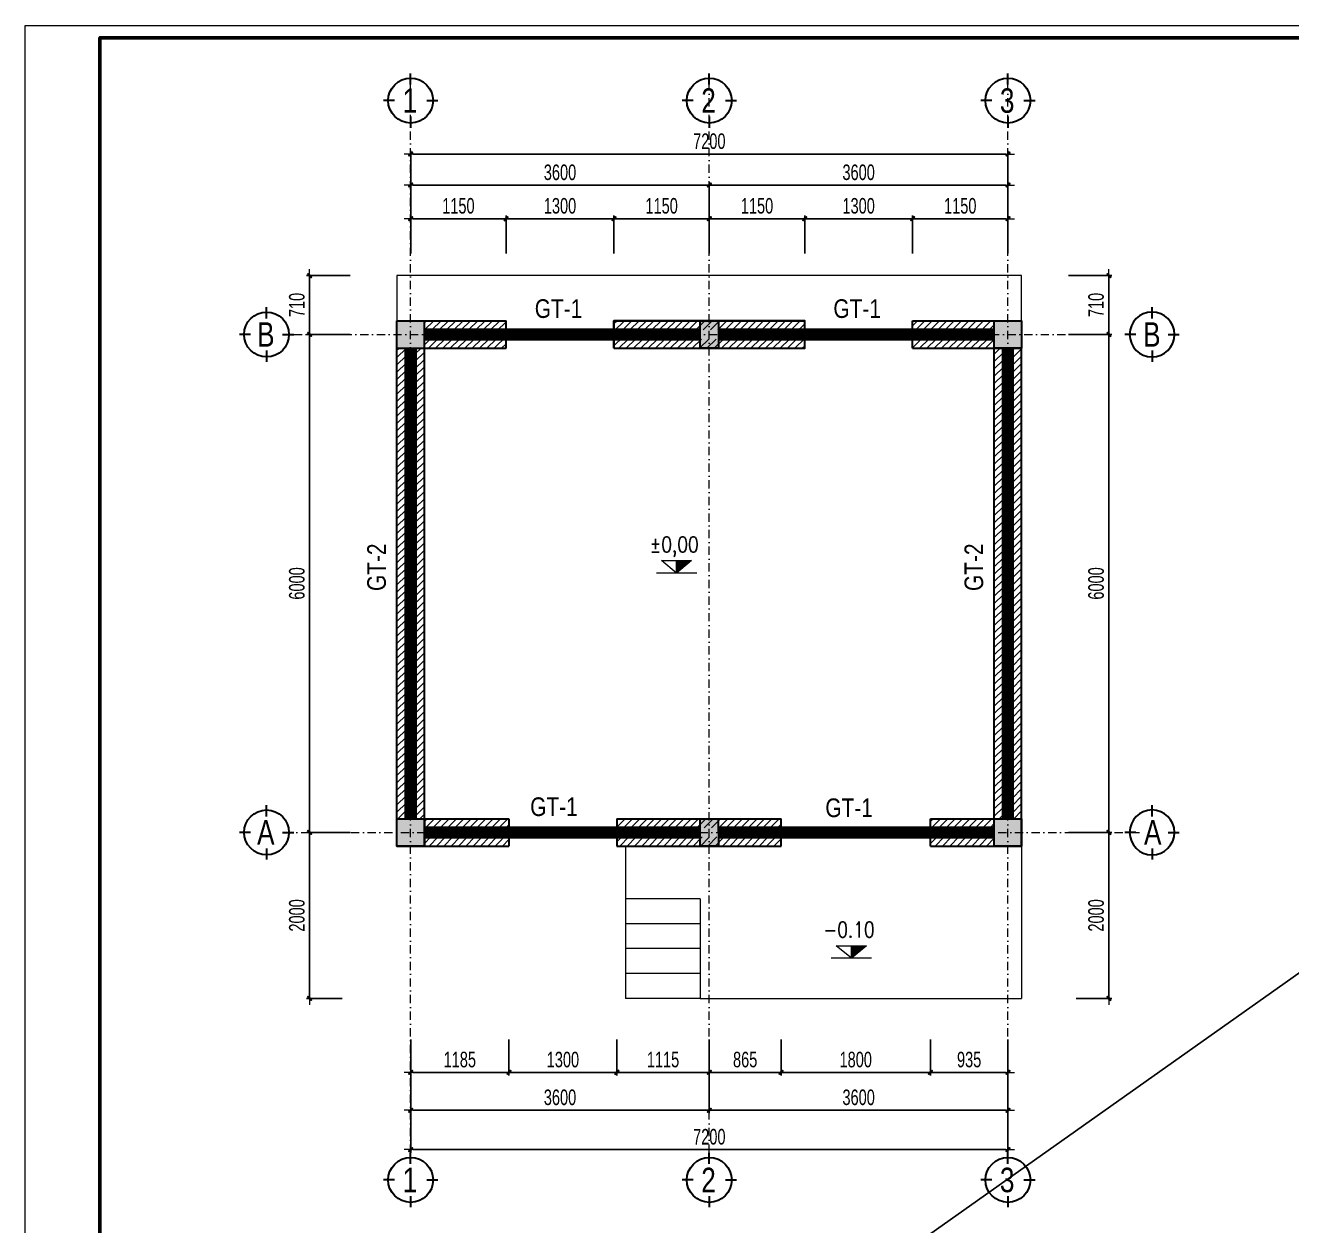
# Model space of a CAD drawing. Header units: millimetres. Extents: x -211129 to 461116, y -574633 to 115.
# Drawn here: x 238516 to 253782, y -546154 to -531691 of the extents above; entities that cross this region are included whole.
import ezdxf
from ezdxf.enums import TextEntityAlignment as Align

# ---------------------------------------------------------------- set-up
doc = ezdxf.new("R2010")
doc.units = ezdxf.units.MM
doc.header["$MEASUREMENT"] = 0
doc.header["$PDMODE"] = 32
doc.linetypes.add('DASHDOT', pattern=[1, 0.5, -0.25, 0, -0.25])
doc.layers.get('Defpoints').update_dxf_attribs({"color": 1})
for name, color, linetype, lineweight in [('Dim', 252, 'Continuous', 13), ('hatch1', 136, 'Continuous', 9), ('Khungten_LCDI', 7, 'Continuous', 5), ('LC Dim', 8, 'Continuous', 18), ('LC Hatch', 252, 'Continuous', 9), ('LC ISO', 153, 'Continuous', 13), ('LC Net dam 1', 30, 'Continuous', 30), ('LC Net thay', 63, 'Continuous', 25), ('LC Net truc', 79, 'DASHDOT', 13), ('LC Text1', 3, 'Continuous', 20), ('LC Text2', 7, 'Continuous', 25), ('thay1', 63, 'Continuous', 18)]:
    doc.layers.add(name, color=color, linetype=linetype, lineweight=lineweight)
doc.layers.add('KCS_LANH_TO', color=3, linetype='Continuous')
doc.layers.add('KCS_Plotter', color=11, linetype='Continuous', plot=False)
doc.styles.add('EG 1', font='VHAVANB.TTF')
doc.styles.add('HOATBIF', font='hoatbif.shx', dxfattribs={"width": 0.7})
doc.styles.add('Khungten', font='VHAVAN.TTF', dxfattribs={"width": 0.9, "height": 5000})
doc.styles.add('LC 1', font='VHAVANB.TTF')
doc.styles.add('T1', font='Vnsimli.shx', dxfattribs={"width": 0.8})
doc.styles.add('T2', font='VHARIAL.TTF', dxfattribs={"width": 0.8})
doc.styles.add('Tahoma', font='tahoma.ttf')
doc.styles.add('Title', font='VHBLACK.TTF', dxfattribs={"width": 0.8})
doc.dimstyles.new('1-110', dxfattribs={"dimscale": 110, "dimtxt": 2.5, "dimasz": 0.35, "dimexe": 0.5, "dimexo": 1, "dimgap": 0.8, "dimtad": 1, "dimdec": 0, "dimzin": 0, "dimdsep": 46, "dimtxsty": 'HOATBIF', "dimblk1": 'DOT', "dimblk2": 'DOT', "dimsah": 1, "dimcen": -1, "dimdle": 1, "dimclrd": 256, "dimclre": 256, "dimclrt": 4, "dimadec": 3, "dimazin": 2, "dimtfac": 0.333333, "dimtdec": 0, "dimtix": 1, "dimtmove": 2, "dimatfit": 3, "dimldrblk": 'DOT', "dimfxl": 1, "dimtvp": 0.833333, "dimtolj": 1, "dimtzin": 0, "dimarcsym": 0})

# ---------------------------------------------------------------- blocks, each defined once
blk = doc.blocks.new('lcdi fix')
at = {"layer": 'Defpoints', "lineweight": 0}
blk.add_lwpolyline([(-1200, -14850), (-1200, 14850), (40800, 14850), (40800, -14850)], close=True, dxfattribs=at)
at = {"layer": 'Khungten_LCDI', "color": 5, "lineweight": 60}
blk.add_lwpolyline([(0, -14650), (0, 14650), (40600, 14650), (40600, -14650)], close=True, dxfattribs=at)
at = {"color": 7, "style": 'Khungten', "width": 0.8}
for tag, p in [('REVISION', (39499, -10746)), ('NGAYHT', (39546, -11609))]:
    blk.add_attdef(tag, text='', height=200, dxfattribs=at).set_placement(p, align=Align.CENTER)
at = {"layer": 'LC Text1', "color": 3, "style": 'LC 1', "width": 1.834006}
for tag, p, p2 in [('TENBANVE1', (36913, -8886), (40339, -8886)), ('TENBANVE2', (36913, -9562), (40339, -9562))]:
    blk.add_attdef(tag, text='', height=250, dxfattribs=at).set_placement(p, p2, align=Align.FIT)
at = {"layer": 'LC Text1', "style": 'Title', "width": 0.7}
blk.add_attdef('SOBANVE', text='', height=250, dxfattribs=at).set_placement((39562, -13896), align=Align.CENTER)
blk = doc.blocks.new('DOT')
at = {"layer": 'LC Dim'}
blk.add_line((-3, 0), (3, 0), dxfattribs=at)
at = {"layer": 'LC Dim', "color": 4}
blk.add_line((-1, -1), (1, 1), dxfattribs=at)
blk.add_lwpolyline([(0.5, 1), (-1, -0.5), (-0.5, -1), (1, 0.5)], close=True, dxfattribs=at)
blk = doc.blocks.new('*D976')
at = {"layer": 'Defpoints', "color": 0, "transparency": 16777216}
for p in [(244312, -534021), (243162, -534515), (244312, -534515)]:
    blk.add_point(p, dxfattribs=at)
at = {"layer": 'Dim', "lineweight": -2, "transparency": 16777216}
for p, q in [((243162, -534440), (243162, -533983)), ((244312, -534440), (244312, -533983)), ((243188, -534021), (244285, -534021))]:
    blk.add_line(p, q, dxfattribs=at)
at = {"layer": 'Dim', "lineweight": -2, "transparency": 16777216, "xscale": 26.25, "yscale": 26.25, "zscale": 26.25, "rotation": 180}
blk.add_blockref('DOT', (243162, -534021), dxfattribs=at)
at = {"layer": 'Dim', "lineweight": -2, "transparency": 16777216, "xscale": 26.25, "yscale": 26.25, "zscale": 26.25}
blk.add_blockref('DOT', (244312, -534021), dxfattribs=at)
at = {"layer": 'Dim', "color": 4, "transparency": 16777216, "insert": (243737, -533867), "char_height": 187.5, "attachment_point": 5, "style": 'HOATBIF'}
blk.add_mtext('\\A1;1150', dxfattribs=at)
blk = doc.blocks.new('_Dot')
at = {"color": 0, "linetype": 'ByBlock', "lineweight": -2}
blk.add_line((-0.5, 0), (-1, 0), dxfattribs=at)
at = {"color": 0, "linetype": 'ByBlock', "const_width": 0.5}
blk.add_lwpolyline([(-0.25, 0, 1), (0.25, 0, 1)], format="xyb", close=True, dxfattribs=at)
blk = doc.blocks.new('*D977')
at = {"layer": 'Defpoints', "color": 0, "ltscale": 2, "transparency": 16777216}
for p in [(246762, -533616), (243162, -534515), (246762, -534515)]:
    blk.add_point(p, dxfattribs=at)
at = {"layer": 'Dim', "lineweight": -2, "ltscale": 2, "transparency": 16777216}
for p, q in [((243162, -534440), (243162, -533579)), ((243188, -533616), (246735, -533616)), ((246762, -534440), (246762, -533579))]:
    blk.add_line(p, q, dxfattribs=at)
at = {"layer": 'Dim', "lineweight": -2, "ltscale": 2, "transparency": 16777216, "xscale": 26.25, "yscale": 26.25, "zscale": 26.25, "rotation": 180}
blk.add_blockref('DOT', (243162, -533616), dxfattribs=at)
at = {"layer": 'Dim', "lineweight": -2, "ltscale": 2, "transparency": 16777216, "xscale": 26.25, "yscale": 26.25, "zscale": 26.25}
blk.add_blockref('DOT', (246762, -533616), dxfattribs=at)
at = {"layer": 'Dim', "color": 4, "ltscale": 2, "transparency": 16777216, "insert": (244962, -533463), "char_height": 187.5, "attachment_point": 5, "style": 'HOATBIF'}
blk.add_mtext('\\A1;3600', dxfattribs=at)
blk = doc.blocks.new('*D978')
at = {"layer": 'Defpoints', "color": 0, "ltscale": 2, "transparency": 16777216}
for p in [(250362, -533616), (246762, -534515), (250362, -534515)]:
    blk.add_point(p, dxfattribs=at)
at = {"layer": 'Dim', "lineweight": -2, "ltscale": 2, "transparency": 16777216}
for p, q in [((246762, -534440), (246762, -533579)), ((246788, -533616), (250335, -533616)), ((250362, -534440), (250362, -533579))]:
    blk.add_line(p, q, dxfattribs=at)
at = {"layer": 'Dim', "lineweight": -2, "ltscale": 2, "transparency": 16777216, "xscale": 26.25, "yscale": 26.25, "zscale": 26.25, "rotation": 180}
blk.add_blockref('DOT', (246762, -533616), dxfattribs=at)
at = {"layer": 'Dim', "lineweight": -2, "ltscale": 2, "transparency": 16777216, "xscale": 26.25, "yscale": 26.25, "zscale": 26.25}
blk.add_blockref('DOT', (250362, -533616), dxfattribs=at)
at = {"layer": 'Dim', "color": 4, "ltscale": 2, "transparency": 16777216, "insert": (248562, -533463), "char_height": 187.5, "attachment_point": 5, "style": 'HOATBIF'}
blk.add_mtext('\\A1;3600', dxfattribs=at)
blk = doc.blocks.new('*D979')
at = {"layer": 'Defpoints', "color": 0, "ltscale": 2, "transparency": 16777216}
for p in [(250362, -533242), (243162, -534515), (250362, -534515)]:
    blk.add_point(p, dxfattribs=at)
at = {"layer": 'Dim', "lineweight": -2, "ltscale": 2, "transparency": 16777216}
for p, q in [((243162, -534440), (243162, -533204)), ((243188, -533242), (250335, -533242)), ((250362, -534440), (250362, -533204))]:
    blk.add_line(p, q, dxfattribs=at)
at = {"layer": 'Dim', "lineweight": -2, "ltscale": 2, "transparency": 16777216, "xscale": 26.25, "yscale": 26.25, "zscale": 26.25, "rotation": 180}
blk.add_blockref('DOT', (243162, -533242), dxfattribs=at)
at = {"layer": 'Dim', "lineweight": -2, "ltscale": 2, "transparency": 16777216, "xscale": 26.25, "yscale": 26.25, "zscale": 26.25}
blk.add_blockref('DOT', (250362, -533242), dxfattribs=at)
at = {"layer": 'Dim', "color": 4, "ltscale": 2, "transparency": 16777216, "insert": (246762, -533088), "char_height": 187.5, "attachment_point": 5, "style": 'HOATBIF'}
blk.add_mtext('\\A1;7200', dxfattribs=at)
blk = doc.blocks.new('KyHieu TrucDinhVi')
at = {"color": 7, "lineweight": 30}
for p, q in [((0, 2.36), (0, 4)), ((-2.36, 0), (-4, 0)), ((2.36, 0), (4, 0)), ((0, -2.36), (0, -4))]:
    blk.add_line(p, q, dxfattribs=at)
blk.add_circle((0, 0), 3.3, dxfattribs=at)
at = {"ltscale": 20, "style": 'Tahoma'}
blk.add_attdef('AA', text='', height=3, dxfattribs=at).set_placement((0, 0), align=Align.MIDDLE_CENTER)
blk = doc.blocks.new('*D980')
at = {"layer": 'Defpoints', "color": 0, "ltscale": 2, "transparency": 16777216}
for p in [(245612, -534021), (244312, -534515), (245612, -534515)]:
    blk.add_point(p, dxfattribs=at)
at = {"layer": 'Dim', "lineweight": -2, "ltscale": 2, "transparency": 16777216}
for p, q in [((244312, -534440), (244312, -533983)), ((245612, -534440), (245612, -533983)), ((244338, -534021), (245585, -534021))]:
    blk.add_line(p, q, dxfattribs=at)
at = {"layer": 'Dim', "lineweight": -2, "ltscale": 2, "transparency": 16777216, "xscale": 26.25, "yscale": 26.25, "zscale": 26.25, "rotation": 180}
blk.add_blockref('DOT', (244312, -534021), dxfattribs=at)
at = {"layer": 'Dim', "lineweight": -2, "ltscale": 2, "transparency": 16777216, "xscale": 26.25, "yscale": 26.25, "zscale": 26.25}
blk.add_blockref('DOT', (245612, -534021), dxfattribs=at)
at = {"layer": 'Dim', "color": 4, "ltscale": 2, "transparency": 16777216, "insert": (244962, -533867), "char_height": 187.5, "attachment_point": 5, "style": 'HOATBIF'}
blk.add_mtext('\\A1;1300', dxfattribs=at)
blk = doc.blocks.new('*D981')
at = {"layer": 'Defpoints', "color": 0, "ltscale": 2, "transparency": 16777216}
for p in [(246762, -534021), (245612, -534515), (246762, -534515)]:
    blk.add_point(p, dxfattribs=at)
at = {"layer": 'Dim', "lineweight": -2, "ltscale": 2, "transparency": 16777216}
for p, q in [((245612, -534440), (245612, -533983)), ((246762, -534440), (246762, -533983)), ((245638, -534021), (246735, -534021))]:
    blk.add_line(p, q, dxfattribs=at)
at = {"layer": 'Dim', "lineweight": -2, "ltscale": 2, "transparency": 16777216, "xscale": 26.25, "yscale": 26.25, "zscale": 26.25, "rotation": 180}
blk.add_blockref('DOT', (245612, -534021), dxfattribs=at)
at = {"layer": 'Dim', "lineweight": -2, "ltscale": 2, "transparency": 16777216, "xscale": 26.25, "yscale": 26.25, "zscale": 26.25}
blk.add_blockref('DOT', (246762, -534021), dxfattribs=at)
at = {"layer": 'Dim', "color": 4, "ltscale": 2, "transparency": 16777216, "insert": (246187, -533867), "char_height": 187.5, "attachment_point": 5, "style": 'HOATBIF'}
blk.add_mtext('\\A1;1150', dxfattribs=at)
blk = doc.blocks.new('*D982')
at = {"layer": 'Defpoints', "color": 0, "ltscale": 2, "transparency": 16777216}
for p in [(247912, -534021), (246762, -534515), (247912, -534515)]:
    blk.add_point(p, dxfattribs=at)
at = {"layer": 'Dim', "lineweight": -2, "ltscale": 2, "transparency": 16777216}
for p, q in [((246762, -534440), (246762, -533983)), ((247912, -534440), (247912, -533983)), ((246788, -534021), (247885, -534021))]:
    blk.add_line(p, q, dxfattribs=at)
at = {"layer": 'Dim', "lineweight": -2, "ltscale": 2, "transparency": 16777216, "xscale": 26.25, "yscale": 26.25, "zscale": 26.25, "rotation": 180}
blk.add_blockref('DOT', (246762, -534021), dxfattribs=at)
at = {"layer": 'Dim', "lineweight": -2, "ltscale": 2, "transparency": 16777216, "xscale": 26.25, "yscale": 26.25, "zscale": 26.25}
blk.add_blockref('DOT', (247912, -534021), dxfattribs=at)
at = {"layer": 'Dim', "color": 4, "ltscale": 2, "transparency": 16777216, "insert": (247337, -533867), "char_height": 187.5, "attachment_point": 5, "style": 'HOATBIF'}
blk.add_mtext('\\A1;1150', dxfattribs=at)
blk = doc.blocks.new('*D983')
at = {"layer": 'Defpoints', "color": 0, "ltscale": 2, "transparency": 16777216}
for p in [(249212, -534021), (247912, -534515), (249212, -534515)]:
    blk.add_point(p, dxfattribs=at)
at = {"layer": 'Dim', "lineweight": -2, "ltscale": 2, "transparency": 16777216}
for p, q in [((247912, -534440), (247912, -533983)), ((249212, -534440), (249212, -533983)), ((247938, -534021), (249185, -534021))]:
    blk.add_line(p, q, dxfattribs=at)
at = {"layer": 'Dim', "lineweight": -2, "ltscale": 2, "transparency": 16777216, "xscale": 26.25, "yscale": 26.25, "zscale": 26.25, "rotation": 180}
blk.add_blockref('DOT', (247912, -534021), dxfattribs=at)
at = {"layer": 'Dim', "lineweight": -2, "ltscale": 2, "transparency": 16777216, "xscale": 26.25, "yscale": 26.25, "zscale": 26.25}
blk.add_blockref('DOT', (249212, -534021), dxfattribs=at)
at = {"layer": 'Dim', "color": 4, "ltscale": 2, "transparency": 16777216, "insert": (248562, -533867), "char_height": 187.5, "attachment_point": 5, "style": 'HOATBIF'}
blk.add_mtext('\\A1;1300', dxfattribs=at)
blk = doc.blocks.new('*D984')
at = {"layer": 'Defpoints', "color": 0, "ltscale": 2, "transparency": 16777216}
for p in [(250362, -534021), (249212, -534515), (250362, -534515)]:
    blk.add_point(p, dxfattribs=at)
at = {"layer": 'Dim', "lineweight": -2, "ltscale": 2, "transparency": 16777216}
for p, q in [((249212, -534440), (249212, -533983)), ((250362, -534440), (250362, -533983)), ((249238, -534021), (250335, -534021))]:
    blk.add_line(p, q, dxfattribs=at)
at = {"layer": 'Dim', "lineweight": -2, "ltscale": 2, "transparency": 16777216, "xscale": 26.25, "yscale": 26.25, "zscale": 26.25, "rotation": 180}
blk.add_blockref('DOT', (249212, -534021), dxfattribs=at)
at = {"layer": 'Dim', "lineweight": -2, "ltscale": 2, "transparency": 16777216, "xscale": 26.25, "yscale": 26.25, "zscale": 26.25}
blk.add_blockref('DOT', (250362, -534021), dxfattribs=at)
at = {"layer": 'Dim', "color": 4, "ltscale": 2, "transparency": 16777216, "insert": (249787, -533867), "char_height": 187.5, "attachment_point": 5, "style": 'HOATBIF'}
blk.add_mtext('\\A1;1150', dxfattribs=at)
blk = doc.blocks.new('*D985')
at = {"layer": 'Defpoints', "color": 0, "ltscale": 2, "transparency": 16777216}
for p in [(242508, -534706), (241944, -535416), (242508, -535416)]:
    blk.add_point(p, dxfattribs=at)
at = {"layer": 'Dim', "lineweight": -2, "ltscale": 2, "transparency": 16777216}
for p, q in [((242433, -534706), (241907, -534706)), ((241944, -534732), (241944, -535390)), ((242433, -535416), (241907, -535416))]:
    blk.add_line(p, q, dxfattribs=at)
at = {"layer": 'Dim', "lineweight": -2, "ltscale": 2, "transparency": 16777216, "xscale": 26.25, "yscale": 26.25, "zscale": 26.25}
for p, rotation in [((241944, -534706), 90), ((241944, -535416), 270)]:
    blk.add_blockref('DOT', p, dxfattribs=dict(at, rotation=rotation))
at = {"layer": 'Dim', "color": 4, "ltscale": 2, "transparency": 16777216, "insert": (241790, -535061), "char_height": 187.5, "attachment_point": 5, "rotation": 90, "style": 'HOATBIF'}
blk.add_mtext('\\A1;710', dxfattribs=at)
blk = doc.blocks.new('*D986')
at = {"layer": 'Defpoints', "color": 0, "ltscale": 2, "transparency": 16777216}
for p in [(242412, -541416), (241944, -543416), (242412, -543416)]:
    blk.add_point(p, dxfattribs=at)
at = {"layer": 'Dim', "lineweight": -2, "ltscale": 2, "transparency": 16777216}
for p, q in [((242337, -541416), (241907, -541416)), ((241944, -541442), (241944, -543390)), ((242337, -543416), (241907, -543416))]:
    blk.add_line(p, q, dxfattribs=at)
at = {"layer": 'Dim', "lineweight": -2, "ltscale": 2, "transparency": 16777216, "xscale": 26.25, "yscale": 26.25, "zscale": 26.25}
for p, rotation in [((241944, -541416), 90), ((241944, -543416), 270)]:
    blk.add_blockref('DOT', p, dxfattribs=dict(at, rotation=rotation))
at = {"layer": 'Dim', "color": 4, "ltscale": 2, "transparency": 16777216, "insert": (241790, -542416), "char_height": 187.5, "attachment_point": 5, "rotation": 90, "style": 'HOATBIF'}
blk.add_mtext('\\A1;2000', dxfattribs=at)
blk = doc.blocks.new('*D987')
at = {"layer": 'Defpoints', "color": 0, "ltscale": 2, "transparency": 16777216}
for p in [(241944, -535416), (242508, -535416), (242508, -541416)]:
    blk.add_point(p, dxfattribs=at)
at = {"layer": 'Dim', "lineweight": -2, "ltscale": 2, "transparency": 16777216}
for p, q in [((242433, -535416), (241907, -535416)), ((241944, -541390), (241944, -535442)), ((242433, -541416), (241907, -541416))]:
    blk.add_line(p, q, dxfattribs=at)
at = {"layer": 'Dim', "lineweight": -2, "ltscale": 2, "transparency": 16777216, "xscale": 26.25, "yscale": 26.25, "zscale": 26.25}
for p, rotation in [((241944, -535416), 90), ((241944, -541416), 270)]:
    blk.add_blockref('DOT', p, dxfattribs=dict(at, rotation=rotation))
at = {"layer": 'Dim', "color": 4, "ltscale": 2, "transparency": 16777216, "insert": (241790, -538416), "char_height": 187.5, "attachment_point": 5, "rotation": 90, "style": 'HOATBIF'}
blk.add_mtext('\\A1;6000', dxfattribs=at)
blk = doc.blocks.new('*D988')
at = {"layer": 'Defpoints', "color": 0, "transparency": 16777216}
for p in [(251015, -534706), (251015, -535416), (251579, -535416)]:
    blk.add_point(p, dxfattribs=at)
at = {"layer": 'Dim', "lineweight": -2, "transparency": 16777216}
for p, q in [((251090, -534706), (251616, -534706)), ((251579, -534732), (251579, -535390)), ((251090, -535416), (251616, -535416))]:
    blk.add_line(p, q, dxfattribs=at)
at = {"layer": 'Dim', "lineweight": -2, "transparency": 16777216, "xscale": 26.25, "yscale": 26.25, "zscale": 26.25}
for p, rotation in [((251579, -534706), 90), ((251579, -535416), 270)]:
    blk.add_blockref('DOT', p, dxfattribs=dict(at, rotation=rotation))
at = {"layer": 'Dim', "color": 4, "transparency": 16777216, "insert": (251425, -535061), "char_height": 187.5, "attachment_point": 5, "rotation": 90, "style": 'HOATBIF'}
blk.add_mtext('\\A1;710', dxfattribs=at)
blk = doc.blocks.new('*D989')
at = {"layer": 'Defpoints', "color": 0, "ltscale": 2, "transparency": 16777216}
for p in [(251111, -541416), (251111, -543416), (251579, -543416)]:
    blk.add_point(p, dxfattribs=at)
at = {"layer": 'Dim', "lineweight": -2, "ltscale": 2, "transparency": 16777216}
for p, q in [((251186, -541416), (251616, -541416)), ((251579, -541442), (251579, -543390)), ((251186, -543416), (251616, -543416))]:
    blk.add_line(p, q, dxfattribs=at)
at = {"layer": 'Dim', "lineweight": -2, "ltscale": 2, "transparency": 16777216, "xscale": 26.25, "yscale": 26.25, "zscale": 26.25}
for p, rotation in [((251579, -541416), 90), ((251579, -543416), 270)]:
    blk.add_blockref('DOT', p, dxfattribs=dict(at, rotation=rotation))
at = {"layer": 'Dim', "color": 4, "ltscale": 2, "transparency": 16777216, "insert": (251425, -542416), "char_height": 187.5, "attachment_point": 5, "rotation": 90, "style": 'HOATBIF'}
blk.add_mtext('\\A1;2000', dxfattribs=at)
blk = doc.blocks.new('*D990')
at = {"layer": 'Defpoints', "color": 0, "ltscale": 2, "transparency": 16777216}
for p in [(251015, -535416), (251579, -535416), (251015, -541416)]:
    blk.add_point(p, dxfattribs=at)
at = {"layer": 'Dim', "lineweight": -2, "ltscale": 2, "transparency": 16777216}
for p, q in [((251090, -535416), (251616, -535416)), ((251579, -541390), (251579, -535442)), ((251090, -541416), (251616, -541416))]:
    blk.add_line(p, q, dxfattribs=at)
at = {"layer": 'Dim', "lineweight": -2, "ltscale": 2, "transparency": 16777216, "xscale": 26.25, "yscale": 26.25, "zscale": 26.25}
for p, rotation in [((251579, -535416), 90), ((251579, -541416), 270)]:
    blk.add_blockref('DOT', p, dxfattribs=dict(at, rotation=rotation))
at = {"layer": 'Dim', "color": 4, "ltscale": 2, "transparency": 16777216, "insert": (251425, -538416), "char_height": 187.5, "attachment_point": 5, "rotation": 90, "style": 'HOATBIF'}
blk.add_mtext('\\A1;6000', dxfattribs=at)
blk = doc.blocks.new('*D991')
at = {"layer": 'Defpoints', "color": 0, "ltscale": 2, "transparency": 16777216}
for p in [(249427, -543835), (250362, -543835), (250362, -544307)]:
    blk.add_point(p, dxfattribs=at)
at = {"layer": 'Dim', "lineweight": -2, "ltscale": 2, "transparency": 16777216}
for p, q in [((249427, -543910), (249427, -544345)), ((250362, -543910), (250362, -544345)), ((249453, -544307), (250335, -544307))]:
    blk.add_line(p, q, dxfattribs=at)
at = {"layer": 'Dim', "lineweight": -2, "ltscale": 2, "transparency": 16777216, "xscale": 26.25, "yscale": 26.25, "zscale": 26.25, "rotation": 180}
blk.add_blockref('DOT', (249427, -544307), dxfattribs=at)
at = {"layer": 'Dim', "lineweight": -2, "ltscale": 2, "transparency": 16777216, "xscale": 26.25, "yscale": 26.25, "zscale": 26.25}
blk.add_blockref('DOT', (250362, -544307), dxfattribs=at)
at = {"layer": 'Dim', "color": 4, "ltscale": 2, "transparency": 16777216, "insert": (249894, -544154), "char_height": 187.5, "attachment_point": 5, "style": 'HOATBIF'}
blk.add_mtext('\\A1;935', dxfattribs=at)
blk = doc.blocks.new('*D992')
at = {"layer": 'Defpoints', "color": 0, "ltscale": 2, "transparency": 16777216}
for p in [(243162, -543835), (246762, -543835), (246762, -544763)]:
    blk.add_point(p, dxfattribs=at)
at = {"layer": 'Dim', "lineweight": -2, "ltscale": 2, "transparency": 16777216}
for p, q in [((243162, -543910), (243162, -544800)), ((246762, -543910), (246762, -544800)), ((243188, -544763), (246735, -544763))]:
    blk.add_line(p, q, dxfattribs=at)
at = {"layer": 'Dim', "lineweight": -2, "ltscale": 2, "transparency": 16777216, "xscale": 26.25, "yscale": 26.25, "zscale": 26.25, "rotation": 180}
blk.add_blockref('DOT', (243162, -544763), dxfattribs=at)
at = {"layer": 'Dim', "lineweight": -2, "ltscale": 2, "transparency": 16777216, "xscale": 26.25, "yscale": 26.25, "zscale": 26.25}
blk.add_blockref('DOT', (246762, -544763), dxfattribs=at)
at = {"layer": 'Dim', "color": 4, "ltscale": 2, "transparency": 16777216, "insert": (244962, -544609), "char_height": 187.5, "attachment_point": 5, "style": 'HOATBIF'}
blk.add_mtext('\\A1;3600', dxfattribs=at)
blk = doc.blocks.new('*D993')
at = {"layer": 'Defpoints', "color": 0, "ltscale": 2, "transparency": 16777216}
for p in [(246762, -543835), (250362, -543835), (250362, -544763)]:
    blk.add_point(p, dxfattribs=at)
at = {"layer": 'Dim', "lineweight": -2, "ltscale": 2, "transparency": 16777216}
for p, q in [((246762, -543910), (246762, -544800)), ((250362, -543910), (250362, -544800)), ((246788, -544763), (250335, -544763))]:
    blk.add_line(p, q, dxfattribs=at)
at = {"layer": 'Dim', "lineweight": -2, "ltscale": 2, "transparency": 16777216, "xscale": 26.25, "yscale": 26.25, "zscale": 26.25, "rotation": 180}
blk.add_blockref('DOT', (246762, -544763), dxfattribs=at)
at = {"layer": 'Dim', "lineweight": -2, "ltscale": 2, "transparency": 16777216, "xscale": 26.25, "yscale": 26.25, "zscale": 26.25}
blk.add_blockref('DOT', (250362, -544763), dxfattribs=at)
at = {"layer": 'Dim', "color": 4, "ltscale": 2, "transparency": 16777216, "insert": (248562, -544609), "char_height": 187.5, "attachment_point": 5, "style": 'HOATBIF'}
blk.add_mtext('\\A1;3600', dxfattribs=at)
blk = doc.blocks.new('*D994')
at = {"layer": 'Defpoints', "color": 0, "ltscale": 2, "transparency": 16777216}
for p in [(243162, -543835), (250362, -543835), (250362, -545238)]:
    blk.add_point(p, dxfattribs=at)
at = {"layer": 'Dim', "lineweight": -2, "ltscale": 2, "transparency": 16777216}
for p, q in [((243162, -543910), (243162, -545276)), ((250362, -543910), (250362, -545276)), ((243188, -545238), (250335, -545238))]:
    blk.add_line(p, q, dxfattribs=at)
at = {"layer": 'Dim', "lineweight": -2, "ltscale": 2, "transparency": 16777216, "xscale": 26.25, "yscale": 26.25, "zscale": 26.25, "rotation": 180}
blk.add_blockref('DOT', (243162, -545238), dxfattribs=at)
at = {"layer": 'Dim', "lineweight": -2, "ltscale": 2, "transparency": 16777216, "xscale": 26.25, "yscale": 26.25, "zscale": 26.25}
blk.add_blockref('DOT', (250362, -545238), dxfattribs=at)
at = {"layer": 'Dim', "color": 4, "ltscale": 2, "transparency": 16777216, "insert": (246762, -545084), "char_height": 187.5, "attachment_point": 5, "style": 'HOATBIF'}
blk.add_mtext('\\A1;7200', dxfattribs=at)
blk = doc.blocks.new('*D995')
at = {"layer": 'Defpoints', "color": 0, "ltscale": 2, "transparency": 16777216}
for p in [(245647, -543835), (246762, -543835), (245647, -544307)]:
    blk.add_point(p, dxfattribs=at)
at = {"layer": 'Dim', "lineweight": -2, "ltscale": 2, "transparency": 16777216}
for p, q in [((245647, -543910), (245647, -544345)), ((246762, -543910), (246762, -544345)), ((246735, -544307), (245673, -544307))]:
    blk.add_line(p, q, dxfattribs=at)
at = {"layer": 'Dim', "lineweight": -2, "ltscale": 2, "transparency": 16777216, "xscale": 26.25, "yscale": 26.25, "zscale": 26.25, "rotation": 180}
blk.add_blockref('DOT', (245647, -544307), dxfattribs=at)
at = {"layer": 'Dim', "lineweight": -2, "ltscale": 2, "transparency": 16777216, "xscale": 26.25, "yscale": 26.25, "zscale": 26.25}
blk.add_blockref('DOT', (246762, -544307), dxfattribs=at)
at = {"layer": 'Dim', "color": 4, "ltscale": 2, "transparency": 16777216, "insert": (246204, -544154), "char_height": 187.5, "attachment_point": 5, "style": 'HOATBIF'}
blk.add_mtext('\\A1;1115', dxfattribs=at)
blk = doc.blocks.new('*D996')
at = {"layer": 'Defpoints', "color": 0, "ltscale": 2, "transparency": 16777216}
for p in [(244347, -543835), (245647, -543835), (244347, -544307)]:
    blk.add_point(p, dxfattribs=at)
at = {"layer": 'Dim', "lineweight": -2, "ltscale": 2, "transparency": 16777216}
for p, q in [((244347, -543910), (244347, -544345)), ((245647, -543910), (245647, -544345)), ((245620, -544307), (244373, -544307))]:
    blk.add_line(p, q, dxfattribs=at)
at = {"layer": 'Dim', "lineweight": -2, "ltscale": 2, "transparency": 16777216, "xscale": 26.25, "yscale": 26.25, "zscale": 26.25, "rotation": 180}
blk.add_blockref('DOT', (244347, -544307), dxfattribs=at)
at = {"layer": 'Dim', "lineweight": -2, "ltscale": 2, "transparency": 16777216, "xscale": 26.25, "yscale": 26.25, "zscale": 26.25}
blk.add_blockref('DOT', (245647, -544307), dxfattribs=at)
at = {"layer": 'Dim', "color": 4, "ltscale": 2, "transparency": 16777216, "insert": (244997, -544154), "char_height": 187.5, "attachment_point": 5, "style": 'HOATBIF'}
blk.add_mtext('\\A1;1300', dxfattribs=at)
blk = doc.blocks.new('*D997')
at = {"layer": 'Defpoints', "color": 0, "ltscale": 2, "transparency": 16777216}
for p in [(243162, -543835), (244347, -543835), (243162, -544307)]:
    blk.add_point(p, dxfattribs=at)
at = {"layer": 'Dim', "lineweight": -2, "ltscale": 2, "transparency": 16777216}
for p, q in [((243162, -543910), (243162, -544345)), ((244347, -543910), (244347, -544345)), ((244320, -544307), (243188, -544307))]:
    blk.add_line(p, q, dxfattribs=at)
at = {"layer": 'Dim', "lineweight": -2, "ltscale": 2, "transparency": 16777216, "xscale": 26.25, "yscale": 26.25, "zscale": 26.25, "rotation": 180}
blk.add_blockref('DOT', (243162, -544307), dxfattribs=at)
at = {"layer": 'Dim', "lineweight": -2, "ltscale": 2, "transparency": 16777216, "xscale": 26.25, "yscale": 26.25, "zscale": 26.25}
blk.add_blockref('DOT', (244347, -544307), dxfattribs=at)
at = {"layer": 'Dim', "color": 4, "ltscale": 2, "transparency": 16777216, "insert": (243754, -544154), "char_height": 187.5, "attachment_point": 5, "style": 'HOATBIF'}
blk.add_mtext('\\A1;1185', dxfattribs=at)
blk = doc.blocks.new('Caodo1')
at = {"layer": 'LC Text1'}
blk.add_hatch(color=4, dxfattribs=at).paths.add_polyline_path([(0, 200), (0, 0), (243, 200)])
at = {"layer": 'LC Text1', "color": 4}
for p, q in [((324, 0), (-324, 0)), ((0, 0), (0, 200))]:
    blk.add_line(p, q, dxfattribs=at)
blk.add_lwpolyline([(-243, 200), (243, 200), (0, 0), (0, 0)], close=True, dxfattribs=at)
at = {"layer": 'LC Text1', "color": 4, "style": 'T1', "width": 0.8}
blk.add_attdef('%%P0,00', text='', height=250, dxfattribs=at).set_placement((-39, 460), align=Align.MIDDLE_CENTER)
blk = doc.blocks.new('*D1007')
at = {"layer": 'Defpoints', "color": 0, "ltscale": 2, "transparency": 16777216}
for p in [(247627, -543835), (249427, -543835), (247627, -544307)]:
    blk.add_point(p, dxfattribs=at)
at = {"layer": 'Dim', "lineweight": -2, "ltscale": 2, "transparency": 16777216}
for p, q in [((247627, -543910), (247627, -544345)), ((249427, -543910), (249427, -544345)), ((249400, -544307), (247653, -544307))]:
    blk.add_line(p, q, dxfattribs=at)
at = {"layer": 'Dim', "lineweight": -2, "ltscale": 2, "transparency": 16777216, "xscale": 26.25, "yscale": 26.25, "zscale": 26.25, "rotation": 180}
blk.add_blockref('DOT', (247627, -544307), dxfattribs=at)
at = {"layer": 'Dim', "lineweight": -2, "ltscale": 2, "transparency": 16777216, "xscale": 26.25, "yscale": 26.25, "zscale": 26.25}
blk.add_blockref('DOT', (249427, -544307), dxfattribs=at)
at = {"layer": 'Dim', "color": 4, "ltscale": 2, "transparency": 16777216, "insert": (248527, -544154), "char_height": 187.5, "attachment_point": 5, "style": 'HOATBIF'}
blk.add_mtext('\\A1;1800', dxfattribs=at)
blk = doc.blocks.new('*D1008')
at = {"layer": 'Defpoints', "color": 0, "ltscale": 2, "transparency": 16777216}
for p in [(246762, -543953), (247627, -543953), (247627, -544307)]:
    blk.add_point(p, dxfattribs=at)
at = {"layer": 'Dim', "lineweight": -2, "ltscale": 2, "transparency": 16777216}
for p, q in [((246762, -544028), (246762, -544345)), ((247627, -544028), (247627, -544345)), ((246788, -544307), (247600, -544307))]:
    blk.add_line(p, q, dxfattribs=at)
at = {"layer": 'Dim', "lineweight": -2, "ltscale": 2, "transparency": 16777216, "xscale": 26.25, "yscale": 26.25, "zscale": 26.25, "rotation": 180}
blk.add_blockref('DOT', (246762, -544307), dxfattribs=at)
at = {"layer": 'Dim', "lineweight": -2, "ltscale": 2, "transparency": 16777216, "xscale": 26.25, "yscale": 26.25, "zscale": 26.25}
blk.add_blockref('DOT', (247627, -544307), dxfattribs=at)
at = {"layer": 'Dim', "color": 4, "ltscale": 2, "transparency": 16777216, "insert": (247194, -544154), "char_height": 187.5, "attachment_point": 5, "style": 'HOATBIF'}
blk.add_mtext('\\A1;865', dxfattribs=at)

msp = doc.modelspace()

# ---------------------------------------------------------------- hatches: boundary and pattern name
at = {"layer": 'hatch1', "ltscale": 2}
h = msp.add_hatch(dxfattribs=at)
h.set_pattern_fill('ANSI31', color=256, scale=500)
h.set_pattern_definition([(45, (-412017.81, 233139.724), (-44.194174, 44.194174), [])])
h.paths.add_polyline_path([(247911.5, -535250.9), (245611.5, -535250.9), (245611.5, -535580.9), (247911.5, -535580.9)])
h.paths.add_polyline_path([(246651.5, -535470.9), (245721.5, -535470.9), (245721.5, -535360.9), (246651.5, -535360.9), (246871.5, -535360.9), (247801.5, -535360.9), (247801.5, -535470.9), (246871.5, -535470.9)], flags=16)
h.paths.add_polyline_path([(250196.5, -535470.9), (249321.5, -535470.9), (249321.5, -535360.9), (250196.5, -535360.9), (250196.5, -535250.9), (249211.5, -535250.9), (249211.5, -535580.9), (250196.5, -535580.9)])
h.paths.add_polyline_path([(250306.5, -535580.9), (250196.5, -535580.9), (250196.5, -541250.9), (250306.5, -541250.9)])
h.paths.add_polyline_path([(250526.5, -535580.9), (250416.5, -535580.9), (250416.5, -541250.9), (250526.5, -541250.9)])
h.paths.add_polyline_path([(250196.5, -541250.9), (249426.5, -541250.9), (249426.5, -541580.9), (250196.5, -541580.9), (250196.5, -541470.9), (249536.5, -541470.9), (249536.5, -541360.9), (250196.5, -541360.9)])
h.paths.add_polyline_path([(247626.5, -541250.9), (245646.5, -541250.9), (245646.5, -541580.9), (247626.5, -541580.9)])
h.paths.add_polyline_path([(246871.5, -541360.9), (247516.5, -541360.9), (247516.5, -541470.9), (246871.5, -541470.9), (246651.5, -541470.9), (245756.5, -541470.9), (245756.5, -541360.9), (246651.5, -541360.9)], flags=16)
h.paths.add_polyline_path([(244346.5, -541250.9), (243326.5, -541250.9), (243326.5, -541360.9), (244236.5, -541360.9), (244236.5, -541470.9), (243326.5, -541470.9), (243326.5, -541580.9), (244346.5, -541580.9)])
h.paths.add_polyline_path([(243106.5, -535580.9), (242996.5, -535580.9), (242996.5, -541250.9), (243106.5, -541250.9)])
h.paths.add_polyline_path([(243326.5, -535580.9), (243216.5, -535580.9), (243216.5, -541250.9), (243326.5, -541250.9)])
h.paths.add_polyline_path([(244311.5, -535250.9), (243326.5, -535250.9), (243326.5, -535360.9), (244201.5, -535360.9), (244201.5, -535470.9), (243326.5, -535470.9), (243326.5, -535580.9), (244311.5, -535580.9)])
at = {"layer": 'LC Hatch', "ltscale": 250}
h = msp.add_hatch(dxfattribs=at)
h.set_pattern_fill('BTCT', color=256, scale=40)
h.set_pattern_definition([(50, (-32734.67, -81025.82), (286.90407, -25.10085), [30, -330]), (355, (-32734.67, -81025.82), (-55.50053, 300.87685), [24, -264]), (100.4514, (-32710.76, -81027.92), (231.40375, 275.77582), [25.49608, -280.45684]), (46.1842, (-32734.67, -80945.82), (426.89642, -66.2076), [45, -495]), (96.6356, (-32699.1, -80951.34), (373.86508, 389.64715), [38.2441, -420.6852]), (351.1842, (-32734.67, -80945.82), (373.86478, 389.64744), [36, -396]), (21, (-32694.67, -80965.82), (238.76282, -161.04756), [30, -330]), (326, (-32694.67, -80965.82), (97.32613, 290.06002), [24, -264]), (71.4514, (-32674.77, -80979.24), (336.08905, 129.0122), [25.49608, -280.45684]), (37.5, (-32734.67, -81025.82), (4.863942, 133.157542), [0, -260.8, 0, -268, 0, -265]), (7.5, (-32734.67, -81025.82), (105.227815, 157.764685), [0, -152.8, 0, -254.8, 0, -101]), (327.5, (-32823.87, -81025.82), (213.528974, -9.021949), [0, -100, 0, -312, 0, -414]), (317.5, (-32863.87, -81025.82), (233.27447, 40.04199), [0, -130, 0, -207.2, 0, -294]), (45, (-32734.67, -81025.82), (-106.066017, 106.066017), []), (45, (-32663.96, -81025.82), (-106.066017, 106.066017), [])])
h.paths.add_polyline_path([(243326.5, -535250.9), (242996.5, -535250.9), (242996.5, -535580.9), (243326.5, -535580.9)])
h.paths.add_polyline_path([(246871.5, -535250.9), (246651.5, -535250.9), (246651.5, -535580.9), (246871.5, -535580.9)])
h.paths.add_polyline_path([(250526.5, -535250.9), (250196.5, -535250.9), (250196.5, -535580.9), (250526.5, -535580.9)])
h.paths.add_polyline_path([(250526.5, -541250.9), (250196.5, -541250.9), (250196.5, -541580.9), (250526.5, -541580.9)])
h.paths.add_polyline_path([(246870.6, -541250.9), (246650.6, -541250.9), (246651.5, -541580.9), (246871.5, -541580.9)])
h.paths.add_polyline_path([(243326.5, -541250.9), (242996.5, -541250.9), (242996.5, -541580.9), (243326.5, -541580.9)])

# ---------------------------------------------------------------- linework, layer by layer
at = {"layer": 'KCS_LANH_TO', "color": 2, "const_width": 150}
for points in [[(243326.5, -535415.9), (246651.5, -535415.9)], [(246871.1, -535415.9), (250196.1, -535415.9)], [(243161.5, -535580.9), (243161.5, -541250.9)], [(250361.5, -535580.9), (250361.5, -541250.9)], [(243326.5, -541415.9), (246651.5, -541415.9)], [(246871.1, -541415.9), (250196.1, -541415.9)]]:
    msp.add_lwpolyline(points, dxfattribs=at)
at = {"layer": 'KCS_Plotter', "ltscale": 250}
msp.add_line((238516.3, -553966.2), (270016.3, -531691.2), dxfattribs=at)
at = {"layer": 'LC Net dam 1', "ltscale": 500}
for p, q in [((242996.5, -541580.9), (242996.5, -535250.9)), ((242996.5, -535250.9), (244311.5, -535250.9)), ((243326.5, -541580.9), (243326.5, -535250.9)), ((250196.5, -541580.9), (250196.5, -535250.9)), ((243326.5, -535470.9), (244201.5, -535470.9)), ((249321.5, -535470.9), (250196.5, -535470.9)), ((242996.5, -535580.9), (244311.5, -535580.9)), ((243106.5, -541250.9), (243106.5, -535580.9)), ((243216.5, -541250.9), (243216.5, -535580.9)), ((245611.5, -535580.9), (247911.5, -535580.9)), ((249211.5, -535580.9), (250526.5, -535580.9)), ((250306.5, -541250.9), (250306.5, -535580.9)), ((250416.5, -541250.9), (250416.5, -535580.9)), ((250526.5, -541580.9), (250526.5, -535580.9)), ((242996.5, -541250.9), (244346.5, -541250.9)), ((245646.5, -541250.9), (247626.5, -541250.9)), ((249426.5, -541250.9), (250526.5, -541250.9)), ((243326.5, -541360.9), (244236.5, -541360.9)), ((243326.5, -541470.9), (244236.5, -541470.9)), ((249536.5, -541360.9), (250196.5, -541360.9)), ((249536.5, -541470.9), (250196.5, -541470.9)), ((242996.5, -541580.9), (244346.5, -541580.9)), ((245646.5, -541580.9), (247626.5, -541580.9)), ((249426.5, -541580.9), (250526.5, -541580.9))]:
    msp.add_line(p, q, dxfattribs=at)
at = {"layer": 'LC Net dam 1', "ltscale": 2}
for p, q in [((243326.5, -535360.9), (244201.5, -535360.9)), ((244201.5, -535470.9), (244201.5, -535360.9)), ((244311.5, -535580.9), (244311.5, -535250.9)), ((245611.5, -535580.9), (245611.5, -535250.9)), ((245611.5, -535250.9), (247911.5, -535250.9)), ((247911.5, -535580.9), (247911.5, -535250.9)), ((249211.5, -535580.9), (249211.5, -535250.9)), ((249321.5, -535360.9), (250196.5, -535360.9)), ((249321.5, -535470.9), (249321.5, -535360.9)), ((244346.5, -541250.9), (244346.5, -541580.9)), ((245646.5, -541250.9), (245646.5, -541580.9)), ((247626.5, -541580.9), (247626.5, -541250.9)), ((249426.5, -541580.9), (249426.5, -541250.9)), ((244236.5, -541360.9), (244236.5, -541470.9)), ((249536.5, -541470.9), (249536.5, -541360.9))]:
    msp.add_line(p, q, dxfattribs=at)
at = {"layer": 'LC Net dam 1', "ltscale": 250}
msp.add_line((249211.5, -535250.9), (250196.5, -535250.9), dxfattribs=at)
at = {"layer": 'LC Net dam 1', "ltscale": 2}
msp.add_lwpolyline([(245611.5, -535580.9), (247911.5, -535580.9), (247911.5, -535250.9), (245611.5, -535250.9)], close=True, dxfattribs=at)
for points in [[(246651.5, -535360.9), (245721.5, -535360.9), (245721.5, -535470.9), (246651.5, -535470.9)], [(246871.5, -535470.9), (247801.5, -535470.9), (247801.5, -535360.9), (246871.5, -535360.9)], [(246651.5, -541360.9), (245756.5, -541360.9), (245756.5, -541470.9), (246651.5, -541470.9)], [(246871.5, -541470.9), (247516.5, -541470.9), (247516.5, -541360.9), (246871.5, -541360.9)]]:
    msp.add_lwpolyline(points, dxfattribs=at)
at = {"layer": 'LC Net dam 1', "ltscale": 500}
for points in [[(246651.5, -535250.9), (246871.5, -535250.9), (246871.5, -535580.9), (246651.5, -535580.9)], [(242996.5, -541250.9), (243326.5, -541250.9), (243326.5, -541580.9), (242996.5, -541580.9)], [(246650.6, -541250.9), (246870.6, -541250.9), (246871.5, -541580.9), (246651.5, -541580.9)], [(250196.5, -541250.9), (250526.5, -541250.9), (250526.5, -541580.9), (250196.5, -541580.9)]]:
    msp.add_lwpolyline(points, close=True, dxfattribs=at)
at = {"layer": 'LC Net dam 1', "ltscale": 250}
msp.add_lwpolyline([(250196.5, -535250.9), (250526.5, -535250.9), (250526.5, -535580.9), (250196.5, -535580.9)], close=True, dxfattribs=at)
at = {"layer": 'LC Net truc', "ltscale": 200}
for p, q in [((243161.5, -545275.6), (243161.5, -532280)), ((246761.5, -545275.6), (246761.5, -532280)), ((250361.5, -545275.6), (250361.5, -532280)), ((241752.3, -535415.9), (251088.4, -535415.9)), ((241641.1, -541415.9), (251982.6, -541415.9))]:
    msp.add_line(p, q, dxfattribs=at)
at = {"layer": 'thay1', "ltscale": 2}
for p, q in [((250526.5, -541415.9), (250526.5, -543415.9)), ((245751.5, -541580.9), (245751.5, -543415.9)), ((246651.5, -542215.9), (245751.5, -542215.9)), ((246651.5, -542215.9), (246651.5, -543415.9)), ((246651.5, -542515.9), (245751.5, -542515.9)), ((246651.5, -542815.9), (245751.5, -542815.9)), ((246651.5, -543115.9), (245751.5, -543115.9)), ((246651.5, -543415.9), (245751.5, -543415.9)), ((246651.5, -543415.9), (250526.5, -543415.9))]:
    msp.add_line(p, q, dxfattribs=at)
msp.add_lwpolyline([(250526.5, -535250.9), (250526.5, -534705.9), (242996.5, -534705.9), (242996.5, -535250.9)], dxfattribs=at)

# ---------------------------------------------------------------- block references
at = {"layer": 'LC ISO'}
ref = msp.add_blockref('KyHieu TrucDinhVi', (243161.5, -532597.7), dxfattribs=dict(at, xscale=82, yscale=82, zscale=82))
ref.add_attrib('AA', '1', dxfattribs={"layer": '0', "ltscale": 20, "height": 295.2, "style": 'EG 1', "width": 0.8}).set_placement((243152.6, -532597.7), align=Align.MIDDLE_CENTER)
ref = msp.add_blockref('KyHieu TrucDinhVi', (246761.5, -532597.7), dxfattribs=dict(at, xscale=82, yscale=82, zscale=82))
ref.add_attrib('AA', '2', dxfattribs={"layer": '0', "ltscale": 20, "height": 295.2, "style": 'EG 1', "width": 0.8}).set_placement((246752.6, -532597.7), align=Align.MIDDLE_CENTER)
ref = msp.add_blockref('KyHieu TrucDinhVi', (250361.5, -532597.7), dxfattribs=dict(at, xscale=82, yscale=82, zscale=82))
ref.add_attrib('AA', '3', dxfattribs={"layer": '0', "ltscale": 20, "height": 295.2, "style": 'EG 1', "width": 0.8}).set_placement((250352.6, -532597.7), align=Align.MIDDLE_CENTER)
ref = msp.add_blockref('KyHieu TrucDinhVi', (241424.3, -535415.9), dxfattribs=dict(at, xscale=82, yscale=82, zscale=82))
ref.add_attrib('AA', 'b', dxfattribs={"layer": '0', "ltscale": 20, "height": 295.2, "style": 'EG 1', "width": 0.8}).set_placement((241415.4, -535415.9), align=Align.MIDDLE_CENTER)
ref = msp.add_blockref('KyHieu TrucDinhVi', (252098.8, -535415.9), dxfattribs=dict(at, xscale=-82, yscale=82, zscale=82))
ref.add_attrib('AA', 'b', dxfattribs={"layer": '0', "ltscale": 20, "height": 295.2, "style": 'EG 1', "width": 0.8}).set_placement((252096.3, -535415.9), align=Align.MIDDLE_CENTER)
ref = msp.add_blockref('KyHieu TrucDinhVi', (241424.3, -541415.9), dxfattribs=dict(at, xscale=82, yscale=82, zscale=82))
ref.add_attrib('AA', 'a', dxfattribs={"layer": '0', "ltscale": 20, "height": 295.2, "style": 'EG 1', "width": 0.8}).set_placement((241415.4, -541415.9), align=Align.MIDDLE_CENTER)
ref = msp.add_blockref('KyHieu TrucDinhVi', (252098.8, -541415.9), dxfattribs=dict(at, xscale=-82, yscale=82, zscale=82))
ref.add_attrib('AA', 'a', dxfattribs={"layer": '0', "ltscale": 20, "height": 295.2, "style": 'EG 1', "width": 0.8}).set_placement((252107.8, -541415.9), align=Align.MIDDLE_CENTER)
ref = msp.add_blockref('KyHieu TrucDinhVi', (243161.5, -545603.6), dxfattribs=dict(at, xscale=82, yscale=82, zscale=82))
ref.add_attrib('AA', '1', dxfattribs={"layer": '0', "ltscale": 20, "height": 295.2, "style": 'EG 1', "width": 0.8}).set_placement((243152.6, -545603.6), align=Align.MIDDLE_CENTER)
ref = msp.add_blockref('KyHieu TrucDinhVi', (246761.5, -545603.6), dxfattribs=dict(at, xscale=82, yscale=82, zscale=82))
ref.add_attrib('AA', '2', dxfattribs={"layer": '0', "ltscale": 20, "height": 295.2, "style": 'EG 1', "width": 0.8}).set_placement((246752.6, -545603.6), align=Align.MIDDLE_CENTER)
ref = msp.add_blockref('KyHieu TrucDinhVi', (250361.5, -545603.6), dxfattribs=dict(at, xscale=82, yscale=82, zscale=82))
ref.add_attrib('AA', '3', dxfattribs={"layer": '0', "ltscale": 20, "height": 295.2, "style": 'EG 1', "width": 0.8}).set_placement((250352.6, -545603.6), align=Align.MIDDLE_CENTER)
at = {"layer": 'LC Net thay', "xscale": 0.75, "yscale": 0.75, "zscale": 0.75}
msp.add_blockref('lcdi fix', (239416.3, -542828.7), dxfattribs=at)
at = {"layer": 'LC Text1'}
ref = msp.add_blockref('Caodo1', (246366.8, -538291.1), dxfattribs=dict(at, xscale=0.75, yscale=0.75, zscale=0.75))
ref.add_attrib('%%P0,00', '%%p0,00', dxfattribs={"layer": 'LC Text2', "height": 187.5, "style": 'T1', "width": 0.8}).set_placement((246337.5, -537946.4), align=Align.MIDDLE_CENTER)
ref = msp.add_blockref('Caodo1', (248475, -542931.3), dxfattribs=dict(at, xscale=0.75, yscale=0.75, zscale=0.75))
ref.add_attrib('%%P0,00', '-0.10', dxfattribs={"layer": 'LC Text2', "height": 187.5, "style": 'T1', "width": 0.8}).set_placement((248445.7, -542586.7), align=Align.MIDDLE_CENTER)

# ---------------------------------------------------------------- texts
at = {"layer": 'LC Text2', "style": 'T2', "width": 0.8}
for p in [(244657.5, -535216.8), (248257.5, -535216.8), (244602.6, -541218.9), (248160.6, -541231.6)]:
    msp.add_text('gt-1', height=225, dxfattribs=at).set_placement(p)
for p in [(242863.1, -538507.2), (250063.1, -538507.2)]:
    msp.add_text('gt-2', height=225, rotation=90, dxfattribs=at).set_placement(p)

# ---------------------------------------------------------------- dimensions: what is measured, and where the dimension line sits
at = {"layer": 'Dim', "ltscale": 2}
for base, p1, p2, picture, middle in [((250361.5, -533241.8), (243161.5, -534514.8), (250361.5, -534514.8), '*D979', (246761.5, -533088)), ((246761.5, -533616.4), (243161.5, -534514.8), (246761.5, -534514.8), '*D977', (244961.5, -533462.7)), ((250361.5, -533616.4), (246761.5, -534514.8), (250361.5, -534514.8), '*D978', (248561.5, -533462.7)), ((245611.5, -534020.6), (244311.5, -534514.8), (245611.5, -534514.8), '*D980', (244961.5, -533866.9)), ((246761.5, -534020.6), (245611.5, -534514.8), (246761.5, -534514.8), '*D981', (246186.5, -533866.9)), ((247911.5, -534020.6), (246761.5, -534514.8), (247911.5, -534514.8), '*D982', (247336.5, -533866.9)), ((249211.5, -534020.6), (247911.5, -534514.8), (249211.5, -534514.8), '*D983', (248561.5, -533866.9)), ((250361.5, -534020.6), (249211.5, -534514.8), (250361.5, -534514.8), '*D984', (249786.5, -533866.9)), ((246761.5, -544762.6), (243161.5, -543835.2), (246761.5, -543835.2), '*D992', (244961.5, -544608.8)), ((250361.5, -545238.1), (243161.5, -543835.2), (250361.5, -543835.2), '*D994', (246761.5, -545084.3)), ((243161.5, -544307.4), (244346.5, -543835.2), (243161.5, -543835.2), '*D997', (243754, -544153.7)), ((244346.5, -544307.4), (245646.5, -543835.2), (244346.5, -543835.2), '*D996', (244996.5, -544153.7)), ((245646.5, -544307.4), (246761.5, -543835.2), (245646.5, -543835.2), '*D995', (246204, -544153.7)), ((250361.5, -544762.6), (246761.5, -543835.2), (250361.5, -543835.2), '*D993', (248561.5, -544608.8)), ((247626.5, -544307.4), (249426.5, -543835.2), (247626.5, -543835.2), '*D1007', (248526.5, -544153.7)), ((250361.5, -544307.4), (249426.5, -543835.2), (250361.5, -543835.2), '*D991', (249894, -544153.7)), ((247626.5, -544307.4), (246761.5, -543952.7), (247626.5, -543952.7), '*D1008', (247194, -544153.7))]:
    dim = msp.add_linear_dim(base=base, p1=p1, p2=p2, dimstyle='1-110', override={"dimscale": 75}, dxfattribs=at)
    dim.commit()
    dim.dimension.update_dxf_attribs({"geometry": picture, "text_midpoint": middle})
at = {"layer": 'Dim'}
dim = msp.add_linear_dim(base=(244311.5, -534020.6), p1=(243161.5, -534514.8), p2=(244311.5, -534514.8), dimstyle='1-110', override={"dimscale": 75}, dxfattribs=at)
dim.commit()
dim.dimension.update_dxf_attribs({"geometry": '*D976', "text_midpoint": (243736.5, -533866.9)})
at = {"layer": 'Dim', "ltscale": 2}
for base, p1, p2, picture, middle in [((241944.2, -535415.9), (242507.9, -534705.9), (242507.9, -535415.9), '*D985', (241790.4, -535060.9)), ((241944.2, -535415.9), (242507.9, -541415.9), (242507.9, -535415.9), '*D987', (241790.4, -538415.9)), ((251578.9, -535415.9), (251015.1, -541415.9), (251015.1, -535415.9), '*D990', (251425.1, -538415.9)), ((241944.2, -543415.9), (242412.1, -541415.9), (242412.1, -543415.9), '*D986', (241790.4, -542415.9)), ((251578.9, -543415.9), (251111, -541415.9), (251111, -543415.9), '*D989', (251425.1, -542415.9))]:
    dim = msp.add_linear_dim(base=base, p1=p1, p2=p2, angle=90, dimstyle='1-110', override={"dimscale": 75}, dxfattribs=at)
    dim.commit()
    dim.dimension.update_dxf_attribs({"geometry": picture, "text_midpoint": middle})
at = {"layer": 'Dim'}
dim = msp.add_linear_dim(base=(251578.9, -535415.9), p1=(251015.1, -534705.9), p2=(251015.1, -535415.9), angle=90, dimstyle='1-110', override={"dimscale": 75}, dxfattribs=at)
dim.commit()
dim.dimension.update_dxf_attribs({"geometry": '*D988', "text_midpoint": (251425.1, -535060.9)})

doc.saveas('drawing.dxf')
